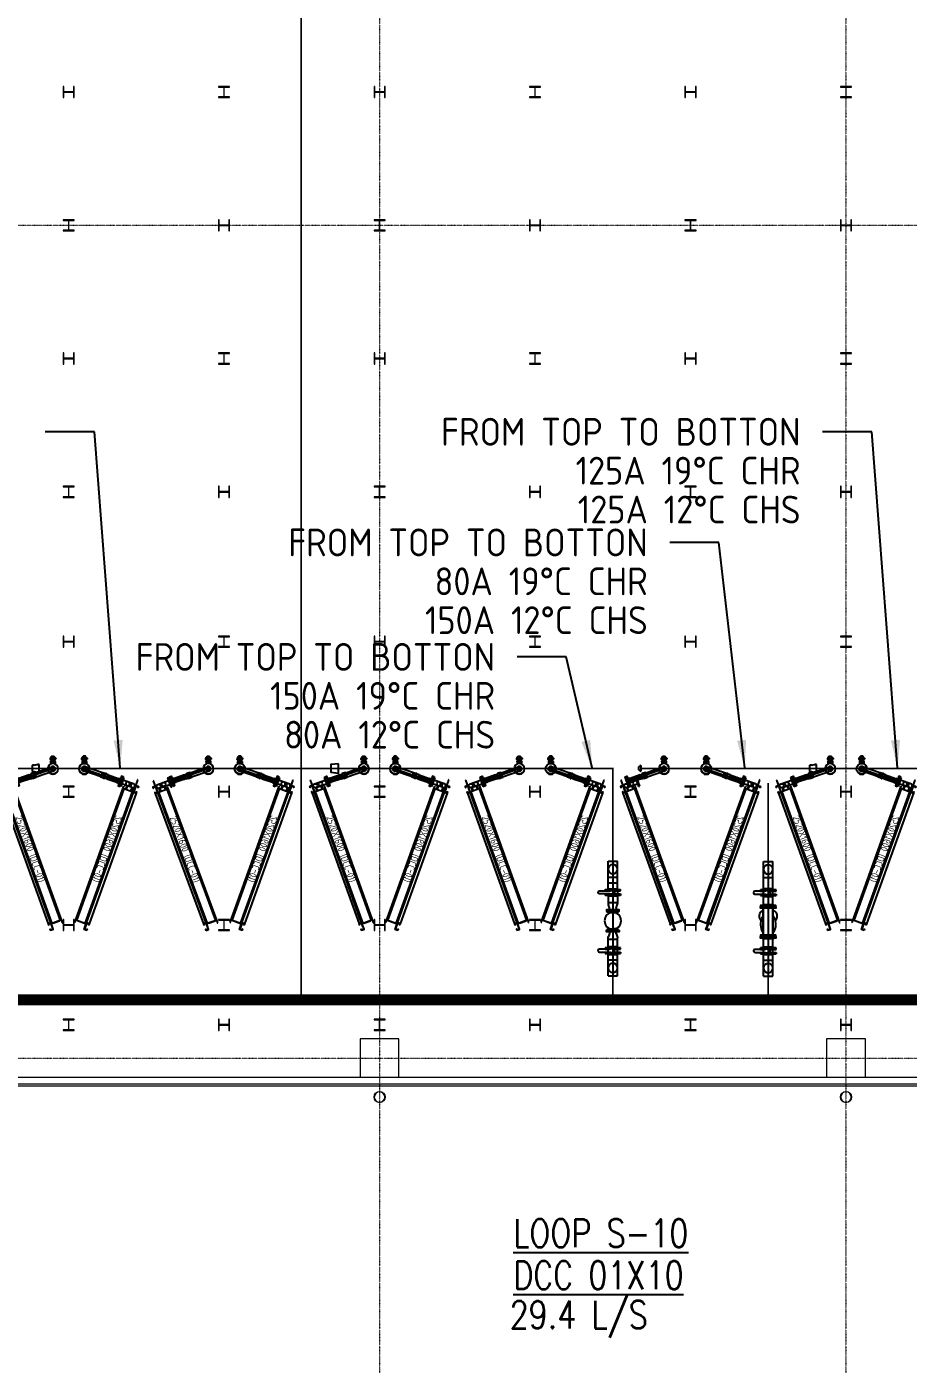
# Model space of a CAD drawing. Extents: x -32000 to 363140, y -29000 to 144266.
# Drawn here: x 95646 to 111522, y -5512 to 18575 of the extents above; entities that cross this region are included whole.
import ezdxf
from ezdxf.enums import TextEntityAlignment as Align

# ---------------------------------------------------------------- set-up
doc = ezdxf.new("R2010")
doc.units = 0
doc.header["$LTSCALE"] = 10
for name, pattern in [('H12PL25$0$JJP_三點線', [0.9, 0.3, -0.15, 0, -0.15, 0, -0.15, 0, -0.15]), ('XFM1Q20-200k$0$CENTER', [2, 1.25, -0.25, 0.25, -0.25]), ('XFM1Q20-200k$0$CENTER2', [1.125, 0.75, -0.125, 0.125, -0.125])]:
    doc.linetypes.add(name, pattern=pattern)
for name, color, linetype in [('H12PL25$0$A-OBJE-MEP', 252, 'Continuous'), ('H12PL25$0$A-WALL-EX', 252, 'Continuous'), ('H12PL25$0$S-COL', 252, 'Continuous'), ('H12PL25$0$S-GRID', 252, 'Continuous'), ('XFM1P20-200k$0$$0$M-PIPE-TEXT', 3, 'Continuous'), ('XFM1P20-200k$0$$0$M-PIPE-TEXT-ARROR', 91, 'Continuous'), ('XFM1P20-200k$0$M-PIPE-CHWR20', 110, 'Continuous'), ('XFM1P20-200k$0$M-PIPE-CHWS12', 130, 'Continuous'), ('XFM1Q20-200k$0$12P7-M-SUP-DCC-L1', 7, 'Continuous'), ('XFM1Q20-200k$0$12P7-M-SUP-DCC-L2', 3, 'Continuous'), ('XFM1Q20-200k$0$C-CDCC', 22, 'Continuous'), ('XFM1Q20-200k$0$M-CWTR-TEXT', 4, 'Continuous'), ('XFM1Q20-200k$0$M-PIPE-CHWR20', 110, 'Continuous'), ('XFM1Q20-200k$0$M-PIPE-CHWS12', 130, 'Continuous'), ('XFM1Q20-200k$0$M-PIPE-CHWS12_CL', 132, 'XFM1Q20-200k$0$CENTER2'), ('XFM1Q20-200k$0$MAU&DCC Valve Station$0$M-CWTR-VAVE', 4, 'Continuous'), ('XFM1Q20-200k$0$U-PCW-V', 2, 'Continuous')]:
    doc.layers.add(name, color=color, linetype=linetype)
doc.styles.add('XFM1P20-200k$0$$0$aa-txt', font='isocp.shx', dxfattribs={"bigfont": 'chineset.shx'})
doc.styles.add('XFM1Q20-200k$0$12P7-XCM2P10$0$AA-TXT', font='simplex.shx', dxfattribs={"bigfont": 'china.shx'})
doc.styles.add('XFM1Q20-200k$0$aa-txt', font='isocp.shx', dxfattribs={"bigfont": 'chineset.shx'})
doc.dimstyles.new('XFM1P20-200k$0$$0$adim-200', dxfattribs={"dimscale": 200, "dimtxt": 0.3, "dimasz": 2.5, "dimexe": 0.1, "dimexo": 0.5, "dimgap": 0.15, "dimtad": 0, "dimdec": 4, "dimzin": 3, "dimdsep": 46, "dimtxsty": 'XFM1P20-200k$0$$0$aa-txt', "dimcen": 2.5, "dimclrd": 256, "dimclre": 256, "dimclrt": 256, "dimadec": 0, "dimazin": 0, "dimtfac": 1, "dimtdec": 4, "dimtmove": 0, "dimatfit": 3, "dimfxl": 1, "dimtolj": 1, "dimtzin": 0, "dimarcsym": 0})

# ---------------------------------------------------------------- blocks, each defined once
blk = doc.blocks.new('H12PL25')
at = {"layer": 'H12PL25$0$A-OBJE-MEP', "lineweight": 0, "flags": 128}
for points in [[(102095, -700, 1), (101905, -700, 1)], [(110495, -700, 1), (110305, -700, 1)]]:
    blk.add_lwpolyline(points, format="xyb", close=True, dxfattribs=at)
at = {"layer": 'H12PL25$0$A-OBJE-MEP', "lineweight": 0}
for centre in [(102000, -700), (110400, -700)]:
    blk.add_circle(centre, 100, dxfattribs=at)
at = {"layer": 'H12PL25$0$A-WALL-EX', "lineweight": 0}
blk.add_line((126700, -465), (77050, -465), dxfattribs=at)
at = {"layer": 'H12PL25$0$A-WALL-EX', "lineweight": 0, "flags": 128}
for points in [[(126735, -350), (77050, -350)], [(77050, -500), (126700, -500)], [(77050, -500), (126700, -500)], [(77050, -500), (126700, -500)], [(77050, -500), (126700, -500)]]:
    blk.add_lwpolyline(points, dxfattribs=at)
at = {"layer": 'H12PL25$0$S-COL', "lineweight": 0, "flags": 128}
for points in [[(96500, 17500), (96488, 17500), (96488, 17417, -0.41421356), (96475, 17404), (96325, 17404, -0.41421356), (96312, 17417), (96312, 17500), (96300, 17500), (96300, 17300), (96312, 17300), (96312, 17383, -0.41421356), (96325, 17396), (96475, 17396, -0.41421356), (96488, 17383), (96488, 17300), (96500, 17300)], [(99300, 17300), (99300, 17312), (99217, 17312, -0.41421356), (99204, 17325), (99204, 17475, -0.41421356), (99217, 17488), (99300, 17488), (99300, 17500), (99100, 17500), (99100, 17488), (99183, 17488, -0.41421356), (99196, 17475), (99196, 17325, -0.41421356), (99183, 17312), (99100, 17312), (99100, 17300)], [(102100, 17500), (102088, 17500), (102088, 17417, -0.41421356), (102075, 17404), (101925, 17404, -0.41421356), (101912, 17417), (101912, 17500), (101900, 17500), (101900, 17300), (101912, 17300), (101912, 17383, -0.41421356), (101925, 17396), (102075, 17396, -0.41421356), (102088, 17383), (102088, 17300), (102100, 17300)], [(104900, 17300), (104900, 17312), (104817, 17312, -0.41421356), (104804, 17325), (104804, 17475, -0.41421356), (104817, 17488), (104900, 17488), (104900, 17500), (104700, 17500), (104700, 17488), (104783, 17488, -0.41421356), (104796, 17475), (104796, 17325, -0.41421356), (104783, 17312), (104700, 17312), (104700, 17300)], [(107700, 17500), (107688, 17500), (107688, 17417, -0.41421356), (107675, 17404), (107525, 17404, -0.41421356), (107512, 17417), (107512, 17500), (107500, 17500), (107500, 17300), (107512, 17300), (107512, 17383, -0.41421356), (107525, 17396), (107675, 17396, -0.41421356), (107688, 17383), (107688, 17300), (107700, 17300)], [(110500, 17300), (110500, 17312), (110417, 17312, -0.41421356), (110404, 17325), (110404, 17475, -0.41421356), (110417, 17488), (110500, 17488), (110500, 17500), (110300, 17500), (110300, 17488), (110383, 17488, -0.41421356), (110396, 17475), (110396, 17325, -0.41421356), (110383, 17312), (110300, 17312), (110300, 17300)], [(96500, 14900), (96500, 14912), (96417, 14912, -0.41421356), (96404, 14925), (96404, 15075, -0.41421356), (96417, 15088), (96500, 15088), (96500, 15100), (96300, 15100), (96300, 15088), (96383, 15088, -0.41421356), (96396, 15075), (96396, 14925, -0.41421356), (96383, 14912), (96300, 14912), (96300, 14900)], [(99300, 15100), (99288, 15100), (99288, 15017, -0.41421356), (99275, 15004), (99125, 15004, -0.41421356), (99112, 15017), (99112, 15100), (99100, 15100), (99100, 14900), (99112, 14900), (99112, 14983, -0.41421356), (99125, 14996), (99275, 14996, -0.41421356), (99288, 14983), (99288, 14900), (99300, 14900)], [(102100, 14900), (102100, 14912), (102017, 14912, -0.41421356), (102004, 14925), (102004, 15075, -0.41421356), (102017, 15088), (102100, 15088), (102100, 15100), (101900, 15100), (101900, 15088), (101983, 15088, -0.41421356), (101996, 15075), (101996, 14925, -0.41421356), (101983, 14912), (101900, 14912), (101900, 14900)], [(104900, 15100), (104888, 15100), (104888, 15017, -0.41421356), (104875, 15004), (104725, 15004, -0.41421356), (104712, 15017), (104712, 15100), (104700, 15100), (104700, 14900), (104712, 14900), (104712, 14983, -0.41421356), (104725, 14996), (104875, 14996, -0.41421356), (104888, 14983), (104888, 14900), (104900, 14900)], [(107700, 14900), (107700, 14912), (107617, 14912, -0.41421356), (107604, 14925), (107604, 15075, -0.41421356), (107617, 15088), (107700, 15088), (107700, 15100), (107500, 15100), (107500, 15088), (107583, 15088, -0.41421356), (107596, 15075), (107596, 14925, -0.41421356), (107583, 14912), (107500, 14912), (107500, 14900)], [(110500, 15100), (110488, 15100), (110488, 15017, -0.41421356), (110475, 15004), (110325, 15004, -0.41421356), (110312, 15017), (110312, 15100), (110300, 15100), (110300, 14900), (110312, 14900), (110312, 14983, -0.41421356), (110325, 14996), (110475, 14996, -0.41421356), (110488, 14983), (110488, 14900), (110500, 14900)], [(96500, 12700), (96488, 12700), (96488, 12617, -0.41421356), (96475, 12604), (96325, 12604, -0.41421356), (96312, 12617), (96312, 12700), (96300, 12700), (96300, 12500), (96312, 12500), (96312, 12583, -0.41421356), (96325, 12596), (96475, 12596, -0.41421356), (96488, 12583), (96488, 12500), (96500, 12500)], [(99300, 12500), (99300, 12512), (99217, 12512, -0.41421356), (99204, 12525), (99204, 12675, -0.41421356), (99217, 12688), (99300, 12688), (99300, 12700), (99100, 12700), (99100, 12688), (99183, 12688, -0.41421356), (99196, 12675), (99196, 12525, -0.41421356), (99183, 12512), (99100, 12512), (99100, 12500)], [(102100, 12700), (102088, 12700), (102088, 12617, -0.41421356), (102075, 12604), (101925, 12604, -0.41421356), (101912, 12617), (101912, 12700), (101900, 12700), (101900, 12500), (101912, 12500), (101912, 12583, -0.41421356), (101925, 12596), (102075, 12596, -0.41421356), (102088, 12583), (102088, 12500), (102100, 12500)], [(104900, 12500), (104900, 12512), (104817, 12512, -0.41421356), (104804, 12525), (104804, 12675, -0.41421356), (104817, 12688), (104900, 12688), (104900, 12700), (104700, 12700), (104700, 12688), (104783, 12688, -0.41421356), (104796, 12675), (104796, 12525, -0.41421356), (104783, 12512), (104700, 12512), (104700, 12500)], [(107700, 12700), (107688, 12700), (107688, 12617, -0.41421356), (107675, 12604), (107525, 12604, -0.41421356), (107512, 12617), (107512, 12700), (107500, 12700), (107500, 12500), (107512, 12500), (107512, 12583, -0.41421356), (107525, 12596), (107675, 12596, -0.41421356), (107688, 12583), (107688, 12500), (107700, 12500)], [(110500, 12500), (110500, 12512), (110417, 12512, -0.41421356), (110404, 12525), (110404, 12675, -0.41421356), (110417, 12688), (110500, 12688), (110500, 12700), (110300, 12700), (110300, 12688), (110383, 12688, -0.41421356), (110396, 12675), (110396, 12525, -0.41421356), (110383, 12512), (110300, 12512), (110300, 12500)], [(96500, 10100), (96500, 10112), (96417, 10112, -0.41421356), (96404, 10125), (96404, 10275, -0.41421356), (96417, 10288), (96500, 10288), (96500, 10300), (96300, 10300), (96300, 10288), (96383, 10288, -0.41421356), (96396, 10275), (96396, 10125, -0.41421356), (96383, 10112), (96300, 10112), (96300, 10100)], [(99300, 10300), (99288, 10300), (99288, 10217, -0.41421356), (99275, 10204), (99125, 10204, -0.41421356), (99112, 10217), (99112, 10300), (99100, 10300), (99100, 10100), (99112, 10100), (99112, 10183, -0.41421356), (99125, 10196), (99275, 10196, -0.41421356), (99288, 10183), (99288, 10100), (99300, 10100)], [(102100, 10100), (102100, 10112), (102017, 10112, -0.41421356), (102004, 10125), (102004, 10275, -0.41421356), (102017, 10288), (102100, 10288), (102100, 10300), (101900, 10300), (101900, 10288), (101983, 10288, -0.41421356), (101996, 10275), (101996, 10125, -0.41421356), (101983, 10112), (101900, 10112), (101900, 10100)], [(104900, 10300), (104888, 10300), (104888, 10217, -0.41421356), (104875, 10204), (104725, 10204, -0.41421356), (104712, 10217), (104712, 10300), (104700, 10300), (104700, 10100), (104712, 10100), (104712, 10183, -0.41421356), (104725, 10196), (104875, 10196, -0.41421356), (104888, 10183), (104888, 10100), (104900, 10100)], [(107700, 10100), (107700, 10112), (107617, 10112, -0.41421356), (107604, 10125), (107604, 10275, -0.41421356), (107617, 10288), (107700, 10288), (107700, 10300), (107500, 10300), (107500, 10288), (107583, 10288, -0.41421356), (107596, 10275), (107596, 10125, -0.41421356), (107583, 10112), (107500, 10112), (107500, 10100)], [(110500, 10300), (110488, 10300), (110488, 10217, -0.41421356), (110475, 10204), (110325, 10204, -0.41421356), (110312, 10217), (110312, 10300), (110300, 10300), (110300, 10100), (110312, 10100), (110312, 10183, -0.41421356), (110325, 10196), (110475, 10196, -0.41421356), (110488, 10183), (110488, 10100), (110500, 10100)], [(96500, 7600), (96488, 7600), (96488, 7517, -0.41421356), (96475, 7504), (96325, 7504, -0.41421356), (96312, 7517), (96312, 7600), (96300, 7600), (96300, 7400), (96312, 7400), (96312, 7483, -0.41421356), (96325, 7496), (96475, 7496, -0.41421356), (96488, 7483), (96488, 7400), (96500, 7400)], [(99300, 7400), (99300, 7412), (99217, 7412, -0.41421356), (99204, 7425), (99204, 7575, -0.41421356), (99217, 7588), (99300, 7588), (99300, 7600), (99100, 7600), (99100, 7588), (99183, 7588, -0.41421356), (99196, 7575), (99196, 7425, -0.41421356), (99183, 7412), (99100, 7412), (99100, 7400)], [(102100, 7600), (102088, 7600), (102088, 7517, -0.41421356), (102075, 7504), (101925, 7504, -0.41421356), (101912, 7517), (101912, 7600), (101900, 7600), (101900, 7400), (101912, 7400), (101912, 7483, -0.41421356), (101925, 7496), (102075, 7496, -0.41421356), (102088, 7483), (102088, 7400), (102100, 7400)], [(104900, 7400), (104900, 7412), (104817, 7412, -0.41421356), (104804, 7425), (104804, 7575, -0.41421356), (104817, 7588), (104900, 7588), (104900, 7600), (104700, 7600), (104700, 7588), (104783, 7588, -0.41421356), (104796, 7575), (104796, 7425, -0.41421356), (104783, 7412), (104700, 7412), (104700, 7400)], [(107700, 7600), (107688, 7600), (107688, 7517, -0.41421356), (107675, 7504), (107525, 7504, -0.41421356), (107512, 7517), (107512, 7600), (107500, 7600), (107500, 7400), (107512, 7400), (107512, 7483, -0.41421356), (107525, 7496), (107675, 7496, -0.41421356), (107688, 7483), (107688, 7400), (107700, 7400)], [(110500, 7400), (110500, 7412), (110417, 7412, -0.41421356), (110404, 7425), (110404, 7575, -0.41421356), (110417, 7588), (110500, 7588), (110500, 7600), (110300, 7600), (110300, 7588), (110383, 7588, -0.41421356), (110396, 7575), (110396, 7425, -0.41421356), (110383, 7412), (110300, 7412), (110300, 7400)], [(96500, 4700), (96500, 4712), (96417, 4712, -0.41421356), (96404, 4725), (96404, 4875, -0.41421356), (96417, 4888), (96500, 4888), (96500, 4900), (96300, 4900), (96300, 4888), (96383, 4888, -0.41421356), (96396, 4875), (96396, 4725, -0.41421356), (96383, 4712), (96300, 4712), (96300, 4700)], [(99300, 4900), (99288, 4900), (99288, 4817, -0.41421356), (99275, 4804), (99125, 4804, -0.41421356), (99112, 4817), (99112, 4900), (99100, 4900), (99100, 4700), (99112, 4700), (99112, 4783, -0.41421356), (99125, 4796), (99275, 4796, -0.41421356), (99288, 4783), (99288, 4700), (99300, 4700)], [(102100, 4700), (102100, 4712), (102017, 4712, -0.41421356), (102004, 4725), (102004, 4875, -0.41421356), (102017, 4888), (102100, 4888), (102100, 4900), (101900, 4900), (101900, 4888), (101983, 4888, -0.41421356), (101996, 4875), (101996, 4725, -0.41421356), (101983, 4712), (101900, 4712), (101900, 4700)], [(104900, 4900), (104888, 4900), (104888, 4817, -0.41421356), (104875, 4804), (104725, 4804, -0.41421356), (104712, 4817), (104712, 4900), (104700, 4900), (104700, 4700), (104712, 4700), (104712, 4783, -0.41421356), (104725, 4796), (104875, 4796, -0.41421356), (104888, 4783), (104888, 4700), (104900, 4700)], [(107700, 4700), (107700, 4712), (107617, 4712, -0.41421356), (107604, 4725), (107604, 4875, -0.41421356), (107617, 4888), (107700, 4888), (107700, 4900), (107500, 4900), (107500, 4888), (107583, 4888, -0.41421356), (107596, 4875), (107596, 4725, -0.41421356), (107583, 4712), (107500, 4712), (107500, 4700)], [(110500, 4900), (110488, 4900), (110488, 4817, -0.41421356), (110475, 4804), (110325, 4804, -0.41421356), (110312, 4817), (110312, 4900), (110300, 4900), (110300, 4700), (110312, 4700), (110312, 4783, -0.41421356), (110325, 4796), (110475, 4796, -0.41421356), (110488, 4783), (110488, 4700), (110500, 4700)], [(96500, 2500), (96488, 2500), (96488, 2417, -0.41421356), (96475, 2404), (96325, 2404, -0.41421356), (96312, 2417), (96312, 2500), (96300, 2500), (96300, 2300), (96312, 2300), (96312, 2383, -0.41421356), (96325, 2396), (96475, 2396, -0.41421356), (96488, 2383), (96488, 2300), (96500, 2300)], [(99300, 2300), (99300, 2312), (99217, 2312, -0.41421356), (99204, 2325), (99204, 2475, -0.41421356), (99217, 2488), (99300, 2488), (99300, 2500), (99100, 2500), (99100, 2488), (99183, 2488, -0.41421356), (99196, 2475), (99196, 2325, -0.41421356), (99183, 2312), (99100, 2312), (99100, 2300)], [(102100, 2500), (102088, 2500), (102088, 2417, -0.41421356), (102075, 2404), (101925, 2404, -0.41421356), (101912, 2417), (101912, 2500), (101900, 2500), (101900, 2300), (101912, 2300), (101912, 2383, -0.41421356), (101925, 2396), (102075, 2396, -0.41421356), (102088, 2383), (102088, 2300), (102100, 2300)], [(104900, 2300), (104900, 2312), (104817, 2312, -0.41421356), (104804, 2325), (104804, 2475, -0.41421356), (104817, 2488), (104900, 2488), (104900, 2500), (104700, 2500), (104700, 2488), (104783, 2488, -0.41421356), (104796, 2475), (104796, 2325, -0.41421356), (104783, 2312), (104700, 2312), (104700, 2300)], [(107700, 2500), (107688, 2500), (107688, 2417, -0.41421356), (107675, 2404), (107525, 2404, -0.41421356), (107512, 2417), (107512, 2500), (107500, 2500), (107500, 2300), (107512, 2300), (107512, 2383, -0.41421356), (107525, 2396), (107675, 2396, -0.41421356), (107688, 2383), (107688, 2300), (107700, 2300)], [(110500, 2300), (110500, 2312), (110417, 2312, -0.41421356), (110404, 2325), (110404, 2475, -0.41421356), (110417, 2488), (110500, 2488), (110500, 2500), (110300, 2500), (110300, 2488), (110383, 2488, -0.41421356), (110396, 2475), (110396, 2325, -0.41421356), (110383, 2312), (110300, 2312), (110300, 2300)], [(96500, 500), (96500, 512), (96417, 512, -0.41421356), (96404, 525), (96404, 675, -0.41421356), (96417, 688), (96500, 688), (96500, 700), (96300, 700), (96300, 688), (96383, 688, -0.41421356), (96396, 675), (96396, 525, -0.41421356), (96383, 512), (96300, 512), (96300, 500)], [(99300, 700), (99288, 700), (99288, 617, -0.41421356), (99275, 604), (99125, 604, -0.41421356), (99112, 617), (99112, 700), (99100, 700), (99100, 500), (99112, 500), (99112, 583, -0.41421356), (99125, 596), (99275, 596, -0.41421356), (99288, 583), (99288, 500), (99300, 500)], [(102100, 500), (102100, 512), (102017, 512, -0.41421356), (102004, 525), (102004, 675, -0.41421356), (102017, 688), (102100, 688), (102100, 700), (101900, 700), (101900, 688), (101983, 688, -0.41421356), (101996, 675), (101996, 525, -0.41421356), (101983, 512), (101900, 512), (101900, 500)], [(104900, 700), (104888, 700), (104888, 617, -0.41421356), (104875, 604), (104725, 604, -0.41421356), (104712, 617), (104712, 700), (104700, 700), (104700, 500), (104712, 500), (104712, 583, -0.41421356), (104725, 596), (104875, 596, -0.41421356), (104888, 583), (104888, 500), (104900, 500)], [(107700, 500), (107700, 512), (107617, 512, -0.41421356), (107604, 525), (107604, 675, -0.41421356), (107617, 688), (107700, 688), (107700, 700), (107500, 700), (107500, 688), (107583, 688, -0.41421356), (107596, 675), (107596, 525, -0.41421356), (107583, 512), (107500, 512), (107500, 500)], [(110500, 700), (110488, 700), (110488, 617, -0.41421356), (110475, 604), (110325, 604, -0.41421356), (110312, 617), (110312, 700), (110300, 700), (110300, 500), (110312, 500), (110312, 583, -0.41421356), (110325, 596), (110475, 596, -0.41421356), (110488, 583), (110488, 500), (110500, 500)]]:
    blk.add_lwpolyline(points, format="xyb", close=True, dxfattribs=at)
for points in [[(102350, -350), (102350, 350), (101650, 350), (101650, -350)], [(110750, -350), (110750, 350), (110050, 350), (110050, -350)]]:
    blk.add_lwpolyline(points, dxfattribs=at)
at = {"layer": 'H12PL25$0$S-GRID', "linetype": 'H12PL25$0$JJP_三點線', "lineweight": 0}
for p, q in [((102000, 128250), (102000, -28000)), ((110400, 128250), (110400, -28000)), ((-29000, 15000), (289600, 15000)), ((-29000, 0), (289600, 0))]:
    blk.add_line(p, q, dxfattribs=at)
blk = doc.blocks.new('XFM1Q20-200k$0$A$C85d7fed8')
at = {"layer": 'XFM1Q20-200k$0$12P7-M-SUP-DCC-L1'}
for points in [[(214374, 5418), (214420, 5438), (214369, 5552), (214323, 5532), (214331, 5513), (214334, 5515), (214327, 5530), (214367, 5548), (214416, 5440), (214376, 5422), (214369, 5437), (214366, 5436)], [(215456, 3023), (215502, 3043), (215450, 3158), (215405, 3137), (215413, 3119), (215416, 3120), (215409, 3135), (215449, 3153), (215497, 3045), (215458, 3027), (215451, 3043), (215448, 3041)]]:
    blk.add_lwpolyline(points, close=True, dxfattribs=at)
blk.add_lwpolyline([(215446, 3041), (215448, 3041)], dxfattribs=at)
at = {"layer": 'XFM1Q20-200k$0$12P7-M-SUP-DCC-L2'}
blk.add_lwpolyline([(215404, 3137), (215450, 3157), (214420, 5438), (214374, 5418)], close=True, dxfattribs=at)
blk = doc.blocks.new('XFM1Q20-200k$0$A$C911c7844')
at = {"layer": 'XFM1Q20-200k$0$C-CDCC'}
for p, q in [((207240, 5563), (207249, 5567)), ((208474, 3049), (207240, 5563)), ((207325, 5504), (207506, 5592)), ((207483, 5638), (207500, 5646)), ((207483, 5638), (207560, 5481)), ((207500, 5646), (207576, 5489)), ((207520, 5444), (207340, 5356)), ((207352, 5436), (207381, 5376)), ((207357, 5438), (207538, 5527)), ((208470, 3103), (207358, 5365)), ((207362, 5441), (207392, 5381)), ((207440, 5479), (207469, 5419)), ((207451, 5484), (207480, 5424)), ((207503, 5480), (207494, 5476)), ((208613, 3173), (207502, 5435)), ((208653, 3137), (207503, 5480)), ((207560, 5481), (207576, 5489)), ((208631, 3182), (208452, 3094)), ((208631, 3182), (208452, 3094)), ((208484, 3110), (208599, 3166)), ((208644, 3133), (208653, 3137)), ((208483, 3054), (208474, 3049))]:
    blk.add_line(p, q, dxfattribs=at)
for centre in [(207429, 5514), (207341, 5471)]:
    blk.add_circle(centre, 36.5, dxfattribs=at)
at = {"layer": 'XFM1Q20-200k$0$C-CDCC', "style": 'XFM1Q20-200k$0$aa-txt', "width": 0.8}
blk.add_text('2520X1600 (DCC-01)', height=125, rotation=296, dxfattribs=at).set_placement((207930, 4392), align=Align.MIDDLE)
blk = doc.blocks.new('XFM1Q20-200k$0$BV-150V-T1')
at = {"color": 0, "linetype": 'ByBlock'}
for p, q in [((-5.2, 9.6), (-6.7, 9.6)), ((-6.7, -9.6), (-6.7, 9.6)), ((-2.7, 14), (-5.2, 14)), ((-5.2, -14), (-5.2, 14)), ((2.7, 14), (5.2, 14)), ((5.2, 14), (5.2, -14)), ((5.2, 9.6), (6.7, 9.6)), ((6.7, 9.6), (6.7, -9.6)), ((-5.2, -9.6), (-6.7, -9.6)), ((-2.7, -14), (-5.2, -14)), ((2.7, -8.4), (-2.7, -8.4)), ((2.7, -14), (5.2, -14)), ((5.2, -9.6), (6.7, -9.6))]:
    blk.add_line(p, q, dxfattribs=at)
blk.add_lwpolyline([(-2.7, 7.5), (-2.7, 24, -1), (2.7, 24), (2.7, 7.7, 0.028765), (2.9, 4.2), (3.3, 0.3, -1.044614), (-3.3, 0), (-2.9, 4.1, 0.028765)], format="xyb", close=True, dxfattribs=at)
for points in [[(-2.7, 14), (-2.7, 6.1)], [(2.7, 14), (2.7, 6.3)], [(-2.7, -2), (-2.7, -14)], [(2.7, -2), (2.7, -14)]]:
    blk.add_lwpolyline(points, dxfattribs=at)
blk = doc.blocks.new('XFM1Q20-200k$0$YS-06-B')
at = {"layer": 'XFM1Q20-200k$0$U-PCW-V', "color": 0}
for p, q in [((55, 8.9), (6.9, 8.9)), ((55, -8.9), (6.9, -8.9))]:
    blk.add_line(p, q, dxfattribs=at)
for points in [[(1.4, -9.6), (0, -9.6), (0, 9.6), (1.4, 9.6)], [(4, -13.8), (1.4, -13.8), (1.4, 13.8), (4, 13.8), (4, -13.8)], [(4, -13.8), (6.5, -13.8), (6.5, 13.8), (4, 13.8), (4, -13.8)], [(57.5, -13.8), (55, -13.8), (55, 13.8), (57.5, 13.8), (57.5, -13.8)], [(57.5, -13.8), (60, -13.8), (60, 13.8), (57.5, 13.8), (57.5, -13.8)], [(60, -9.6), (61.5, -9.6), (61.5, 9.6), (60, 9.6)]]:
    blk.add_lwpolyline(points, dxfattribs=at)
for points in [[(18.6, 15.5, 0.133256), (14.6, 14.4, 0.106756), (10.9, 10.9, 0.036777), (9.6, 8.9, 0.036777)], [(28.8, 12.5, 0.064337), (26.3, 14.4, 0.133256), (22.3, 15.5)], [(9.6, -8.9, 0.036777), (10.9, -10.9, 0.106756), (14.6, -14.4, 0.133256), (18.6, -15.5)], [(22.3, -15.5, 0.133256), (26.3, -14.4, 0.064337), (28.8, -12.5, 0.064337)]]:
    blk.add_lwpolyline(points, format="xyb", dxfattribs=at)
for centre, radius, start, end in [((20.5, 4.3), 11.3, 80.5245, 99.4755), ((29, 0), 12.1, 121.7693, 132.5173), ((35.2, -14.3), 27.6, 57.3698, 116.9234), ((20.5, -4.3), 11.3, 260.5245, 279.4755), ((29, 0), 12.1, 227.4827, 238.2307), ((35.2, 14.3), 27.6, 243.0766, 302.6302)]:
    blk.add_arc(centre, radius, start, end, dxfattribs=at)
blk = doc.blocks.new('XFM1Q20-200k$0$A$Cc8c59ff0')
at = {"layer": 'XFM1Q20-200k$0$M-PIPE-CHWS12'}
for p, q in [((183, 2063, 0), (183, 0, 0)), ((183, 2063), (351, 2063)), ((351, 2063, 0), (351, 0, 0)), ((183, 1777), (351, 1777)), ((351, 1120, 0), (351, 1406, 0)), ((183, 286), (351, 286)), ((183, 0), (351, 0))]:
    blk.add_line(p, q, dxfattribs=at)
for centre in [(267, 1920), (267, 143)]:
    blk.add_circle(centre, 84.1, dxfattribs=at)
at = {"layer": 'XFM1Q20-200k$0$M-PIPE-CHWS12_CL', "linetype": 'XFM1Q20-200k$0$CENTER'}
blk.add_line((267, 0, 0), (267, 2063, 0), dxfattribs=at)
at = {"layer": 'XFM1Q20-200k$0$MAU&DCC Valve Station$0$M-CWTR-VAVE', "xscale": 10.00000000000001, "yscale": 10.00000000000001, "zscale": 10.00000000000001, "rotation": 90}
for name, p in [('XFM1Q20-200k$0$BV-150V-T1', (267, 1610)), ('XFM1Q20-200k$0$YS-06-B', (267, 779)), ('XFM1Q20-200k$0$BV-150V-T1', (267, 562))]:
    blk.add_blockref(name, p, dxfattribs=at)
blk = doc.blocks.new('XFM1Q20-200k$0$R6-4')
for p, q in [((-5.7, 0), (5.7, 0)), ((-5.7, 0), (-5.7, -1)), ((-8.4, -14), (-8.4, -12.4)), ((8.4, -14), (-8.4, -14)), ((-6.2, -4.1), (-7.9, -9.3)), ((5.7, 0), (5.7, -1)), ((6.2, -4.1), (7.9, -9.3)), ((8.4, -14), (8.4, -12.4))]:
    blk.add_line(p, q)
for centre, start, end in [((1.6, -12.4), 161.7321, 180), ((-15.7, -1), 341.7321, 0), ((15.7, -1), 180, 198.2679), ((-1.6, -12.4), 0, 18.2679)]:
    blk.add_arc(centre, 10, start, end)
blk = doc.blocks.new('XFM1Q20-200k$0$A$C49d57fc1')
at = {"layer": 'XFM1Q20-200k$0$M-PIPE-CHWR20'}
for p, q in [((183, 2063, 0), (183, 1402, 0)), ((183, 2063), (351, 2063)), ((267, 0, 0), (267, 2063, 0)), ((351, 2063, 0), (351, 1402, 0)), ((183, 1777), (351, 1777)), ((159, 1247, 0), (264, 1247, 0)), ((159, 1247, 0), (159, 1232, 0)), ((159, 1232, 0), (264, 1232, 0)), ((160, 1231, 0), (159, 1232, 0)), ((264, 1231, 0), (160, 1231, 0)), ((189, 1249, 0), (264, 1249, 0)), ((189, 1247, 0), (189, 1249, 0)), ((194, 1221, 0), (194, 1229, 0)), ((200, 1219, 0), (264, 1219, 0)), ((340, 1249, 0), (264, 1249, 0)), ((369, 1247, 0), (264, 1247, 0)), ((369, 1232, 0), (264, 1232, 0)), ((264, 1231, 0), (368, 1231, 0)), ((334, 1219, 0), (264, 1219, 0)), ((334, 1219, 0), (334, 1229, 0)), ((340, 1247, 0), (340, 1249, 0)), ((368, 1231, 0), (369, 1232, 0)), ((369, 1247, 0), (369, 1232, 0)), ((160, 915, 0), (159, 914, 0)), ((159, 914, 0), (264, 914, 0)), ((159, 899, 0), (159, 914, 0)), ((159, 899, 0), (264, 899, 0)), ((264, 915, 0), (160, 915, 0)), ((183, 626), (183, 740, 0)), ((189, 899, 0), (189, 897, 0)), ((189, 897, 0), (264, 897, 0)), ((194, 930, 0), (194, 917, 0)), ((334, 925, 0), (194, 925, 0)), ((264, 915, 0), (368, 915, 0)), ((369, 914, 0), (264, 914, 0)), ((369, 899, 0), (264, 899, 0)), ((340, 897, 0), (264, 897, 0)), ((334, 925, 0), (334, 917, 0)), ((340, 899, 0), (340, 897, 0)), ((351, 626), (351, 740, 0)), ((368, 915, 0), (369, 914, 0)), ((369, 899, 0), (369, 914, 0)), ((183, 495), (183, 0)), ((351, 495), (351, 0)), ((351, 395), (183, 395)), ((183, 286), (351, 286)), ((183, 0), (351, 0))]:
    blk.add_line(p, q, dxfattribs=at)
at = {"layer": 'XFM1Q20-200k$0$M-PIPE-CHWR20', "elevation": 0}
for points in [[(153, 1249), (381, 1249), (381, 1273), (153, 1273)], [(153, 897), (381, 897), (381, 873), (153, 873)]]:
    blk.add_lwpolyline(points, close=True, dxfattribs=at)
at = {"layer": 'XFM1Q20-200k$0$M-PIPE-CHWR20'}
for centre, radius in [((267, 1920), 84.1), ((267, 1073), 149), ((267, 143), 84.1)]:
    blk.add_circle(centre, radius, dxfattribs=at)
for centre, radius, start, end in [((192, 1229, 0), 2, 0, 90), ((193, 1206, 0), 15, 45, 85.3609), ((192, 1207, 0), 15, 345, 45), ((342, 1207, 0), 15, 135, 195), ((341, 1206, 0), 15, 94.6391, 135), ((336, 1229, 0), 2, 90, 180), ((192, 917, 0), 2, 270, 0), ((183, 940, 0), 15, 317.6297, 21.3232), ((336, 917, 0), 2, 180, 270), ((351, 940, 0), 15, 158.6768, 222.3703)]:
    blk.add_arc(centre, radius, start, end, dxfattribs=at)
for name, p, xscale, yscale, zscale, rotation in [('XFM1Q20-200k$0$BV-150V-T1', (267, 1610), 10.00000000000001, 10.00000000000001, 10.00000000000001, 90), ('XFM1Q20-200k$0$R6-4', (267, 1263, 0), 10, 10, 10, 180), ('XFM1Q20-200k$0$BV-150V-T1', (267, 562), -10.00000000000001, 10.00000000000001, 10.00000000000001, 90)]:
    blk.add_blockref(name, p, dxfattribs=dict(at, xscale=xscale, yscale=yscale, zscale=zscale, rotation=rotation))
at = {"layer": 'XFM1Q20-200k$0$M-PIPE-CHWR20', "xscale": -10.00000000000001, "yscale": 10.00000000000001, "zscale": 10.00000000000001}
blk.add_blockref('XFM1Q20-200k$0$R6-4', (267, 883, 0), dxfattribs=at)
blk = doc.blocks.new('XFM1Q20-200k')
for name, p, rotation in [('XFM1Q20-200k$0$A$C911c7844', (-111429, 22419), 353.6451706464987), ('XFM1Q20-200k$0$A$C911c7844', (-108797, 20604), 354.1451706464987), ('XFM1Q20-200k$0$A$C911c7844', (-105829, 22419), 353.6451706464989), ('XFM1Q20-200k$0$A$C911c7844', (-103029, 22419), 353.6451706464987), ('XFM1Q20-200k$0$A$C911c7844', (-100229, 22419), 353.6451706464987), ('XFM1Q20-200k$0$A$C911c7844', (-97429, 22419), 353.6451706464987), ('XFM1Q20-200k$0$A$C85d7fed8', (-118952, 16244), 355.4865994077143), ('XFM1Q20-200k$0$A$C85d7fed8', (-116266, 14365), 355.9865994077143), ('XFM1Q20-200k$0$A$C85d7fed8', (-113352, 16244), 355.4865994077144), ('XFM1Q20-200k$0$A$C85d7fed8', (-110552, 16244), 355.4865994077143), ('XFM1Q20-200k$0$A$C85d7fed8', (-107752, 16244), 355.4865994077143), ('XFM1Q20-200k$0$A$C85d7fed8', (-104952, 16244), 355.4865994077143)]:
    blk.add_blockref(name, p, dxfattribs=dict(rotation=rotation))
at = {"xscale": -1}
for name, p, rotation in [('XFM1Q20-200k$0$A$C911c7844', (304229, 22419), 6.354829353501296), ('XFM1Q20-200k$0$A$C911c7844', (307029, 22419), 6.354829353501214), ('XFM1Q20-200k$0$A$C911c7844', (309829, 22419), 6.354829353501214), ('XFM1Q20-200k$0$A$C911c7844', (312629, 22419), 6.354829353501296), ('XFM1Q20-200k$0$A$C911c7844', (315429, 22419), 6.354829353501296), ('XFM1Q20-200k$0$A$C911c7844', (318229, 22419), 6.354829353501214), ('XFM1Q20-200k$0$A$C85d7fed8', (311752, 16244), 4.513400592285639), ('XFM1Q20-200k$0$A$C85d7fed8', (314552, 16244), 4.513400592285572), ('XFM1Q20-200k$0$A$C85d7fed8', (317352, 16244), 4.513400592285572), ('XFM1Q20-200k$0$A$C85d7fed8', (320152, 16244), 4.513400592285639), ('XFM1Q20-200k$0$A$C85d7fed8', (322952, 16244), 4.513400592285639), ('XFM1Q20-200k$0$A$C85d7fed8', (325752, 16244), 4.513400592285572), ('XFM1Q20-200k$0$A$C49d57fc1', (105934, 3547, 0), 180), ('XFM1Q20-200k$0$A$Cc8c59ff0', (108733, 3543, 0), 180)]:
    blk.add_blockref(name, p, dxfattribs=dict(at, rotation=rotation))
at = {"layer": 'DEFPOINTS', "color": 6, "style": 'XFM1Q20-200k$0$12P7-XCM2P10$0$AA-TXT', "width": 0.8}
blk.add_text('29.4 L/S', height=500, dxfattribs=at).set_placement((104343, -4619, 0), align=Align.MIDDLE_LEFT)
at = {"layer": 'XFM1Q20-200k$0$M-CWTR-TEXT', "style": 'XFM1Q20-200k$0$12P7-XCM2P10$0$AA-TXT', "width": 0.8}
for s, p in [('%%ULOOP S-10', (104407, -3151, 0)), ('%%UDCC 01X10', (104407, -3907, 0))]:
    blk.add_text(s, height=500, dxfattribs=at).set_placement(p, align=Align.MIDDLE_LEFT)
blk = doc.blocks.new('XFM1P20-200k$0$005')
h = blk.add_hatch()
h.set_pattern_fill('AR-HBONE', color=256, scale=0.430893, angle=360, style=0)
h.set_pattern_definition([(135, (-2258.2576, -4619.8331), (-8e-16, 2.4374981), [5.1707143, -1.7235714]), (45, (-2259.4764, -4618.6144), (-8e-16, 2.4374981), [5.1707143, -1.7235714])])
h.paths.add_polyline_path([(21.88125, -3.01625), (21.88125, 3.01625), (5.88125, 3.01625), (5.88125, -3.01625)])
edge = h.paths.add_edge_path(flags=17)
edge.add_line((21.88125, 3.01625), (21.88125, -3.01625))
for p, q in [((5.88125, 3.31625), (3, 3.31625)), ((5.88125, 3.31625), (5.88125, -3.31625)), ((21.88125, 3.01625), (5.88125, 3.01625)), ((5.88125, 3.01625), (5.88125, -3.01625)), ((21.88125, 3.31625), (24.7625, 3.31625)), ((21.88125, 3.31625), (21.88125, -3.31625)), ((21.88125, 3.01625), (21.88125, -3.01625)), ((21.88125, -3.01625), (21.88125, 3.01625)), ((28.2625, 3.31625), (24.7625, 3.31625)), ((28.2625, 3.31625), (28.2625, -3.31625)), ((5.88125, -3.31625), (3, -3.31625)), ((21.88125, -3.01625), (5.88125, -3.01625)), ((21.88125, -3.31625), (28.2625, -3.31625)), ((28.2625, -3.31625), (25.38125, -3.31625))]:
    blk.add_line(p, q)
for points in [[(0, -7.6), (0, 7.6), (2.38125, 7.6), (2.38125, -7.6), (0, -7.6)], [(2.38125, 3.8975), (3, 3.8975), (3, -3.8975), (2.38125, -3.8975)]]:
    blk.add_lwpolyline(points)
blk = doc.blocks.new('XFM1P20-200k$0$A$C63cefe58')
at = {"layer": 'XFM1P20-200k$0$M-PIPE-CHWR20'}
for p, q in [((236960, 2866), (236933, 2798)), ((237600, 2568, 0), (236977, 2820, 0)), ((237278, 2659), (237585, 2535, 0)), ((237305, 2726), (237614, 2601, 0)), ((237563, 2655, 0), (237563, 2655, 0)), ((237636, 2661, 0), (237574, 2664, 0)), ((237645, 2650, 0), (237645, 2650, 0)), ((237659, 2565, 0), (237542, 2571, 0)), ((237553, 2441, 0), (237555, 2485, 0)), ((237562, 2431, 0), (237568, 2430, 0)), ((237572, 2430, 0), (237570, 2396, 0)), ((237581, 2475, 0), (237577, 2405, 0)), ((237603, 2626, 0), (237597, 2509, 0)), ((237611, 2474, 0), (237607, 2403, 0)), ((237615, 2427, 0), (237613, 2394, 0)), ((237624, 2428, 0), (237618, 2428, 0)), ((237635, 2437, 0), (237637, 2481, 0)), ((237540, 2379, 0), (237541, 2396, 0)), ((237540, 2379, 0), (237641, 2374, 0)), ((237642, 2391, 0), (237541, 2396, 0)), ((237545, 2374, 0), (237545, 2378, 0)), ((237547, 2401, 0), (237546, 2397, 0)), ((237555, 2372, 0), (237547, 2373, 0)), ((237556, 2402, 0), (237548, 2402, 0)), ((237548, 2374, 0), (237548, 2378, 0)), ((237549, 2401, 0), (237549, 2397, 0)), ((237554, 2374, 0), (237554, 2378, 0)), ((237555, 2401, 0), (237555, 2397, 0)), ((237556, 2373, 0), (237557, 2377, 0)), ((237558, 2401, 0), (237558, 2397, 0)), ((237561, 2355, 0), (237561, 2360, 0)), ((237566, 2360, 0), (237561, 2360, 0)), ((237566, 2355, 0), (237561, 2355, 0)), ((237567, 2372, 0), (237565, 2343, 0)), ((237565, 2343, 0), (237612, 2340, 0)), ((237567, 2372, 0), (237614, 2370, 0)), ((237580, 2377, 0), (237579, 2372, 0)), ((237602, 2376, 0), (237601, 2370, 0)), ((237614, 2370, 0), (237612, 2340, 0)), ((237613, 2358, 0), (237619, 2357, 0)), ((237613, 2353, 0), (237619, 2352, 0)), ((237619, 2352, 0), (237619, 2357, 0)), ((237624, 2370, 0), (237625, 2374, 0)), ((237626, 2397, 0), (237626, 2393, 0)), ((237626, 2369, 0), (237634, 2368, 0)), ((237627, 2399, 0), (237636, 2398, 0)), ((237627, 2370, 0), (237627, 2374, 0)), ((237629, 2397, 0), (237628, 2393, 0)), ((237633, 2370, 0), (237633, 2374, 0)), ((237634, 2397, 0), (237634, 2393, 0)), ((237636, 2369, 0), (237636, 2373, 0)), ((237637, 2397, 0), (237637, 2393, 0)), ((237641, 2374, 0), (237642, 2391, 0))]:
    blk.add_line(p, q, dxfattribs=at)
at = {"layer": 'XFM1P20-200k$0$M-PIPE-CHWR20', "elevation": 0}
for points in [[(237250, 2760), (237309, 2736), (237274, 2649), (237215, 2673)], [(237257, 2757), (237250, 2760), (237215, 2673), (237222, 2670)]]:
    blk.add_lwpolyline(points, dxfattribs=at)
at = {"layer": 'XFM1P20-200k$0$M-PIPE-CHWR20'}
for radius in [94.4, 44.4, 36.5]:
    blk.add_circle((237600, 2568, 0), radius, dxfattribs=at)
for centre, radius, start, end in [((237573, 2654, 0), 10, 87.1452, 177.1452), ((237635, 2651, 0), 10, 357.1452, 87.1452), ((237563, 2441, 0), 10, 177.1452, 267.1452), ((237568, 2420, 0), 10, 357.1452, 87.1452), ((237602, 2590, 0), 22.2, 88.2245, 266.0658), ((237618, 2418, 0), 10, 87.1452, 177.1452), ((237625, 2438, 0), 10, 267.1452, 357.1452), ((237544, 2378, 0), 1.43, 9.8256, 87.1452), ((237545, 2398, 0), 1.43, 267.1452, 344.4648), ((237547, 2378, 0), 1.43, 9.8256, 164.4648), ((237547, 2374, 0), 1.43, 189.8256, 344.4648), ((237548, 2398, 0), 1.43, 189.8256, 344.4648), ((237548, 2401, 0), 1.43, 9.8256, 164.4648), ((237551, 2375, 0), 4.06, 43.5424, 130.748), ((237551, 2377, 0), 4.06, 223.5424, 310.748), ((237552, 2398, 0), 4.06, 43.5424, 130.748), ((237552, 2400, 0), 4.06, 223.5424, 310.748), ((237555, 2377, 0), 1.43, 9.8256, 164.4648), ((237555, 2374, 0), 1.43, 189.8256, 344.4648), ((237556, 2401, 0), 1.43, 9.8256, 164.4648), ((237556, 2397, 0), 1.43, 189.8256, 344.4648), ((237558, 2377, 0), 1.43, 87.1452, 164.4648), ((237559, 2397, 0), 1.43, 189.8256, 267.1452), ((237567, 2405, 0), 10, 267.1452, 357.1452), ((237617, 2403, 0), 10, 177.1452, 267.1452), ((237623, 2374, 0), 1.43, 9.8256, 87.1452), ((237624, 2394, 0), 1.43, 267.1452, 344.4648), ((237626, 2370, 0), 1.43, 189.8256, 344.4648), ((237626, 2374, 0), 1.43, 9.8256, 164.4648), ((237627, 2397, 0), 1.43, 9.8256, 164.4648), ((237627, 2394, 0), 1.43, 189.8256, 344.4648), ((237630, 2371, 0), 4.06, 43.5424, 130.748), ((237630, 2373, 0), 4.06, 223.5424, 310.748), ((237631, 2396, 0), 4.06, 223.5424, 310.748), ((237631, 2394, 0), 4.06, 43.5424, 130.748), ((237634, 2373, 0), 1.43, 9.8256, 164.4648), ((237634, 2370, 0), 1.43, 189.8256, 344.4648), ((237636, 2397, 0), 1.43, 9.8256, 164.4648), ((237635, 2393, 0), 1.43, 189.8256, 344.4648), ((237637, 2373, 0), 1.43, 87.1452, 164.4648), ((237638, 2393, 0), 1.43, 189.8256, 267.1452)]:
    blk.add_arc(centre, radius, start, end, dxfattribs=at)
at = {"layer": 'XFM1P20-200k$0$M-PIPE-CHWR20', "xscale": -12.10111893907765, "yscale": 12.10111893907765, "zscale": 12.10111893907765, "rotation": 157.9999999999999}
blk.add_blockref('XFM1P20-200k$0$005', (236946, 2832), dxfattribs=at)
blk = doc.blocks.new('XFM1P20-200k$0$R5-4')
for p, q in [((-5.7, 0), (-5.7, -1.6)), ((-5.7, 0), (5.7, 0)), ((-7.1, -12.7), (-7.1, -10.4)), ((7.1, -12.7), (-7.1, -12.7)), ((-5.9, -3.6), (-6.9, -8.5)), ((5.7, 0), (5.7, -1.6)), ((5.9, -3.6), (6.9, -8.5)), ((7.1, -12.7), (7.1, -10.4))]:
    blk.add_line(p, q)
for centre, start, end in [((2.9, -10.4), 168.8131, 180), ((-15.7, -1.6), 348.8131, 0), ((15.7, -1.6), 180, 191.1869), ((-2.9, -10.4), 0, 11.1869)]:
    blk.add_arc(centre, 10, start, end)
blk = doc.blocks.new('XFM1P20-200k')
at = {"layer": 'XFM1P20-200k$0$M-PIPE-CHWR20'}
blk.add_line((106711, 5170, 0), (106711, 5270, 0), dxfattribs=at)
at = {"layer": 'XFM1P20-200k$0$M-PIPE-CHWR20', "const_width": 30}
blk.add_lwpolyline([(100586, 60925), (100586, 1050)], dxfattribs=at)
at = {"layer": 'XFM1P20-200k$0$M-PIPE-CHWR20', "elevation": 0}
blk.add_lwpolyline([(101261, 5304), (101121, 5291), (101121, 5149), (101261, 5136)], close=True, dxfattribs=at)
for points, const_width in [([(92711, 5220), (106201, 5220), (106201, 1052)], 30), ([(106711, 5220), (120201, 5220), (120201, 1052)], 30), ([(132799, 1050), (19381, 1050)], 200)]:
    blk.add_lwpolyline(points, dxfattribs=dict(at, const_width=const_width))
at = {"layer": 'XFM1P20-200k$0$M-PIPE-CHWR20'}
blk.add_arc((106711, 5220, 0), 50, 90, 270, dxfattribs=at)
at = {"layer": 'XFM1P20-200k$0$M-PIPE-CHWS12', "const_width": 30, "elevation": 0}
blk.add_lwpolyline([(109000, 4957), (109000, 1079)], dxfattribs=at)
at = {"xscale": -1, "rotation": 177.1451707144683}
for p in [(-141061, 19610), (-138261, 19610), (-135461, 19610), (-132661, 19610), (-130055, 19610), (-127061, 19610)]:
    blk.add_blockref('XFM1P20-200k$0$A$C63cefe58', p, dxfattribs=at)
at = {"rotation": 182.8548292855318}
for p in [(333861, 19610), (336661, 19610), (339461, 19610), (342261, 19610), (345061, 19610), (347861, 19610)]:
    blk.add_blockref('XFM1P20-200k$0$A$C63cefe58', p, dxfattribs=at)
at = {"layer": 'XFM1P20-200k$0$M-PIPE-CHWR20', "xscale": -10.00000000000003, "yscale": 10.00000000000003, "zscale": 10.00000000000002, "rotation": 90}
for p in [(95742, 5220, 0), (109742, 5220, 0)]:
    blk.add_blockref('XFM1P20-200k$0$R5-4', p, dxfattribs=at)
at = {"layer": 'XFM1P20-200k$0$$0$M-PIPE-TEXT', "style": 'XFM1P20-200k$0$$0$aa-txt'}
for s, p in [('FROM TOP TO BOTTON', (109582, 11281, 0)), ('125A 19%%DC CHR', (109582, 10581, 0)), ('125A 12%%DC CHS', (109582, 9881, 0)), ('FROM TOP TO BOTTON', (106830, 9288, 0)), ('80A 19%%DC CHR', (106830, 8588, 0)), ('150A 12%%DC CHS', (106830, 7888, 0)), ('FROM TOP TO BOTTON', (104081, 7226, 0)), ('150A 19%%DC CHR', (104081, 6526, 0)), ('80A 12%%DC CHS', (104081, 5826, 0))]:
    blk.add_text(s, height=500, dxfattribs=at).set_placement(p, align=Align.MIDDLE_RIGHT)
at = {"layer": 'XFM1P20-200k$0$$0$M-PIPE-TEXT-ARROR'}
for points in [[(97330, 5228, 0), (96864, 11281, 0), (95977, 11281, 0)], [(111330, 5228, 0), (110864, 11281, 0), (109977, 11281, 0)], [(108578, 5228, 0), (108111, 9288, 0), (107225, 9288, 0)], [(105829, 5228, 0), (105362, 7226, 0), (104476, 7226, 0)]]:
    blk.add_leader(points, dimstyle='XFM1P20-200k$0$$0$adim-200', dxfattribs=at)

msp = doc.modelspace()

# ---------------------------------------------------------------- block references
msp.add_blockref('H12PL25', (0, 0))

# ---------------------------------------------------------------- next in the draw order: block references
for name in ['XFM1P20-200k', 'XFM1Q20-200k']:
    msp.add_blockref(name, (0, 0))

doc.saveas('drawing.dxf')
